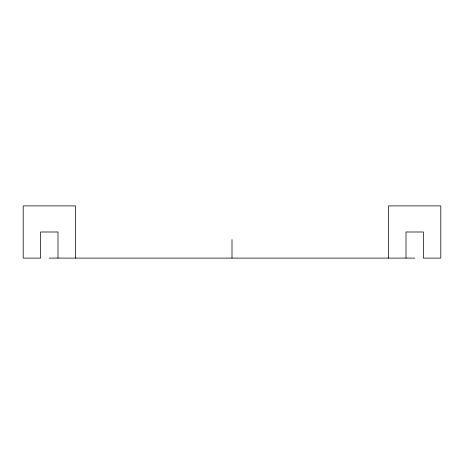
<?xml version="1.0" encoding="UTF-8"?>
<svg xmlns="http://www.w3.org/2000/svg" width="464" height="464" viewBox="0 0 464 464"><rect width="100%" height="100%" fill="white"/><g stroke="black" fill="none" stroke-linecap="round" stroke-linejoin="round"><path stroke-width="0.7" d="M49.3 258.1L414.7 258.1M406 258.1L406 232L423.4 232L423.4 258.1L440.8 258.1L440.8 205.9L388.6 205.9L388.6 258.1M232 239.621L232 258.1M75.4 258.1L75.4 205.9L23.2 205.9L23.2 258.1L40.6 258.1L40.6 232L58 232L58 258.1"/></g></svg>
